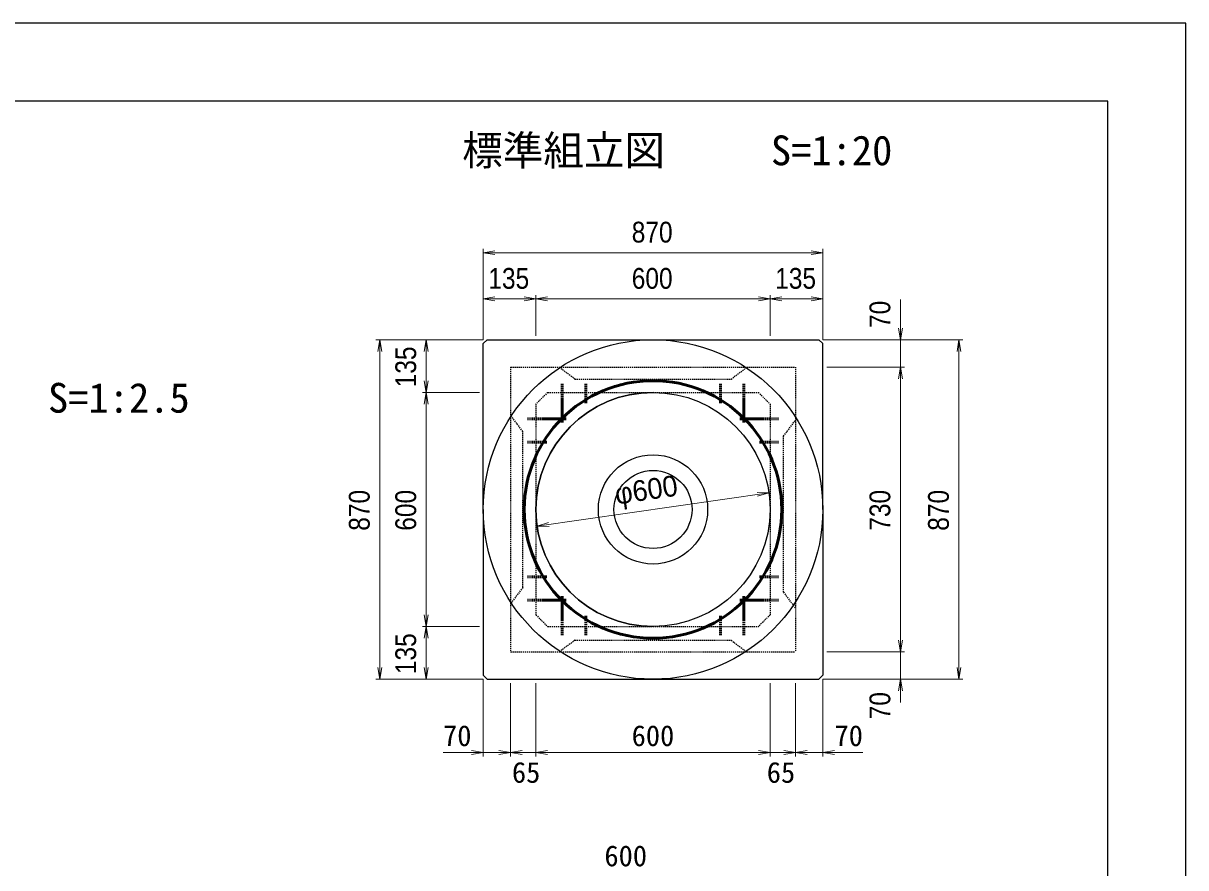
# Model space of a CAD drawing. Units: millimetres, scale not verified. Extents: x -210 to 210, y -148 to 148.
# Drawn here: x 61.1 to 210, y 40.3 to 148.5 of the extents above; entities that cross this region are included whole.
import ezdxf
from ezdxf.enums import TextEntityAlignment as Align

# ---------------------------------------------------------------- set-up
doc = ezdxf.new("R2010")
doc.units = ezdxf.units.MM
doc.linetypes.add('USER2', pattern=[4.7625, 3.175, -1.5875])
doc.layers.add('0-0', color=7, linetype='Continuous')
for name, color, linetype, lineweight in [('0-1_0', 9, 'Continuous', 25), ('0-2_dims', 2, 'Continuous', 13), ('0-5_pen3実線', 7, 'Continuous', 25), ('0-6_pen4実線', 6, 'Continuous', 25), ('0-8_pen2破線', 3, 'USER2', 25), ('0-9_鉄筋', 7, 'Continuous', 13), ('0-A_鉄筋 1', 7, 'Continuous', 50), ('0-B_鉄筋 2', 7, 'USER2', 50)]:
    doc.layers.add(name, color=color, linetype=linetype, lineweight=lineweight)
doc.styles.add('ＭＳ ゴシック', font='')
doc.styles.add('ＭＳ Ｐゴシック', font='')
doc.styles.get('ＭＳ ゴシック').set_extended_font_data('MS Gothic')
doc.styles.get('ＭＳ Ｐゴシック').set_extended_font_data('MS PGothic')

# ---------------------------------------------------------------- blocks, each defined once
blk = doc.blocks.new('部分図 1')
at = {"layer": '0-1_0'}
blk.add_lwpolyline([(0, 0), (8400, 0), (8400, 5940), (0, 5940)], close=True, dxfattribs=at)
at = {"layer": '0-2_dims'}
for p, q in [((6600, 5129), (6600, 5362)), ((7470, 5129), (7470, 5362)), ((6600, 5352), (7470, 5352)), ((6600, 5129), (6600, 5243.58)), ((6735, 5139), (6735, 5243.58)), ((6735, 5139), (6735, 5243.57)), ((7335, 5139), (7335, 5243.57)), ((7335, 5139), (7335, 5243.57)), ((7470, 5129), (7470, 5243.57)), ((6735, 5233.58), (6600, 5233.58)), ((6735, 5233.57), (7335, 5233.57)), ((7335, 5233.57), (7470, 5233.57)), ((7669, 5129), (7669, 5231.73)), ((6600, 5129), (6325, 5129)), ((6335, 5129), (6335, 4259)), ((6600, 5129), (6444, 5129)), ((6454, 5129), (6454, 4994)), ((7470, 5129), (7679, 5129)), ((7470, 5129), (7829, 5129)), ((7669, 5129), (7669, 5059)), ((7819, 5129), (7819, 4259)), ((7480, 5059), (7679, 5059)), ((7480, 5059), (7679, 5059)), ((7669, 5059), (7669, 4999)), ((7669, 5059), (7669, 4329)), ((6590, 4994), (6444, 4994)), ((6590, 4994), (6444, 4994)), ((6454, 4994), (6454, 4394)), ((7331.91, 4736.95), (6738.09, 4651.05)), ((6590, 4394), (6444, 4394)), ((6590, 4394), (6444, 4394)), ((6454, 4394), (6454, 4259)), ((7669, 4329), (7669, 4389)), ((7480, 4329), (7679, 4329)), ((7480, 4329), (7679, 4329)), ((7669, 4329), (7669, 4259)), ((6600, 4259), (6325, 4259)), ((6600, 4259), (6444, 4259)), ((7470, 4259), (7829, 4259)), ((7470, 4259), (7679, 4259)), ((7669, 4259), (7669, 4199))]:
    blk.add_line(p, q, dxfattribs=at)
at = {"layer": '0-2_dims', "lineweight": 18}
for p, q in [((6600, 4259), (6600, 4061)), ((6670, 4249), (6670, 4061)), ((6670, 4249), (6670, 4061)), ((6735, 4249), (6735, 4061)), ((6735, 4249), (6735, 4061)), ((7335, 4249), (7335, 4061)), ((7335, 4249), (7335, 4061)), ((7400, 4249), (7400, 4061)), ((7400, 4249), (7400, 4061)), ((7470, 4259), (7470, 4061)), ((6600, 4071), (6497, 4071)), ((6600, 4071), (6670, 4071)), ((6670, 4071), (6610, 4071)), ((6670, 4071), (6730, 4071)), ((6670, 4071), (6735, 4071)), ((6735, 4071), (6795, 4071)), ((6735, 4071), (7335, 4071)), ((7335, 4071), (7275, 4071)), ((7335, 4071), (7400, 4071)), ((7400, 4071), (7340, 4071)), ((7400, 4071), (7460, 4071)), ((7400, 4071), (7470, 4071)), ((7470, 4071), (7573, 4071))]:
    blk.add_line(p, q, dxfattribs=at)
at = {"layer": '0-2_dims'}
for points in [[(6630, 5357), (6600, 5352), (6630, 5347)], [(7440, 5347), (7470, 5352), (7440, 5357)], [(6630, 5238.58), (6600, 5233.58), (6630, 5228.58)], [(6705, 5228.58), (6735, 5233.58), (6705, 5238.58)], [(6765, 5238.57), (6735, 5233.57), (6765, 5228.57)], [(7305, 5228.57), (7335, 5233.57), (7305, 5238.57)], [(7365, 5238.57), (7335, 5233.57), (7365, 5228.57)], [(7440, 5228.57), (7470, 5233.57), (7440, 5238.57)], [(7664, 5159), (7669, 5129), (7674, 5159)], [(6340, 5099), (6335, 5129), (6330, 5099)], [(6459, 5099), (6454, 5129), (6449, 5099)], [(7824, 5099), (7819, 5129), (7814, 5099)], [(7674, 5029), (7669, 5059), (7664, 5029)], [(7674, 5029), (7669, 5059), (7664, 5029)], [(6449, 5024), (6454, 4994), (6459, 5024)], [(6459, 4964), (6454, 4994), (6449, 4964)], [(7302.93, 4727.71), (7331.91, 4736.95), (7301.5, 4737.61)], [(6767.07, 4660.29), (6738.09, 4651.05), (6768.5, 4650.39)], [(6449, 4424), (6454, 4394), (6459, 4424)], [(6459, 4364), (6454, 4394), (6449, 4364)], [(7664, 4359), (7669, 4329), (7674, 4359)], [(7664, 4359), (7669, 4329), (7674, 4359)], [(6330, 4289), (6335, 4259), (6340, 4289)], [(6449, 4289), (6454, 4259), (6459, 4289)], [(7814, 4289), (7819, 4259), (7824, 4289)], [(7674, 4229), (7669, 4259), (7664, 4229)]]:
    blk.add_lwpolyline(points, dxfattribs=at)
at = {"layer": '0-2_dims', "lineweight": 18}
for points in [[(6570, 4066), (6600, 4071), (6570, 4076)], [(6640, 4066), (6670, 4071), (6640, 4076)], [(6700, 4076), (6670, 4071), (6700, 4066)], [(6765, 4076), (6735, 4071), (6765, 4066)], [(6765, 4076), (6735, 4071), (6765, 4066)], [(7305, 4066), (7335, 4071), (7305, 4076)], [(7305, 4066), (7335, 4071), (7305, 4076)], [(7370, 4066), (7400, 4071), (7370, 4076)], [(7430, 4076), (7400, 4071), (7430, 4066)], [(7500, 4076), (7470, 4071), (7500, 4066)]]:
    blk.add_lwpolyline(points, dxfattribs=at)
at = {"layer": '0-5_pen3実線'}
for p, q in [((6600, 5119), (6610, 5129)), ((6610, 5129), (7460, 5129)), ((7470, 5119), (7460, 5129)), ((6600, 4694), (6600, 5119)), ((7470, 4694), (7470, 5119)), ((6600, 4694), (6600, 4269)), ((7470, 4694), (7470, 4269)), ((6600, 4269), (6610, 4259)), ((6600, 4269), (6610, 4259)), ((7470, 4269), (7460, 4259)), ((7470, 4269), (7460, 4259)), ((6610, 4259), (7460, 4259))]:
    blk.add_line(p, q, dxfattribs=at)
for radius in [435, 300, 140, 100]:
    blk.add_circle((7035, 4694), radius, dxfattribs=at)
blk.add_arc((7035, 4694), 300, 90, 270, dxfattribs=at)
at = {"layer": '0-6_pen4実線'}
blk.add_lwpolyline([(200, 200), (8200, 200), (8200, 5740), (200, 5740)], close=True, dxfattribs=at)
at = {"layer": '0-8_pen2破線'}
for p, q in [((6670, 5059), (7400, 5059)), ((6670, 5059), (6670, 4329)), ((6835, 5028), (6795, 5058)), ((7400, 5059), (7400, 4329)), ((6765, 4994), (6735, 4964)), ((6765, 4994), (7305, 4994)), ((7305, 4994), (7335, 4964)), ((6735, 4964), (6735, 4424)), ((7335, 4964), (7335, 4424)), ((7369.4, 4881.7), (7399.4, 4921.7)), ((7369.4, 4481.7), (7369.4, 4881.7)), ((6701.2, 4494), (6671.2, 4454)), ((7369.4, 4481.7), (7399.4, 4441.7)), ((6735, 4424), (6765, 4394)), ((7335, 4424), (7305, 4394)), ((6765, 4394), (7305, 4394)), ((6835, 4359), (6795, 4329)), ((6835, 4359), (7235, 4359)), ((7235, 4359), (7275, 4329)), ((6670, 4329), (7400, 4329))]:
    blk.add_line(p, q, dxfattribs=at)
for points in [[(6835, 5028), (7235, 5028), (7275, 5058)], [(6701.2, 4494), (6701.2, 4894), (6671.2, 4934)]]:
    blk.add_lwpolyline(points, dxfattribs=at)
at = {"layer": '0-A_鉄筋 1'}
for p, q in [((6802.5, 4916.5), (6802.5, 4976.5)), ((6862.5, 4966.5), (6862.5, 4976.5)), ((7207.5, 4966.5), (7207.5, 4976.5)), ((7267.5, 4916.5), (7267.5, 4976.5)), ((6752.5, 4926.5), (6812.5, 4926.5)), ((7317.5, 4926.5), (7257.5, 4926.5)), ((6752.5, 4866.5), (6762.5, 4866.5)), ((7317.5, 4866.5), (7307.5, 4866.5)), ((6752.5, 4521.5), (6762.5, 4521.5)), ((7317.5, 4521.5), (7307.5, 4521.5)), ((6802.5, 4471.5), (6802.5, 4411.5)), ((7267.5, 4471.5), (7267.5, 4411.5)), ((6752.5, 4461.5), (6812.5, 4461.5)), ((7317.5, 4461.5), (7257.5, 4461.5)), ((6862.5, 4421.5), (6862.5, 4411.5)), ((7207.5, 4421.5), (7207.5, 4411.5))]:
    blk.add_line(p, q, dxfattribs=at)
blk.add_circle((7035, 4694), 330, dxfattribs=at)
at = {"layer": '0-B_鉄筋 2'}
for p, q in [((6802.5, 4976.5), (6802.5, 5016.5)), ((6862.5, 4976.5), (6862.5, 5016.5)), ((7207.5, 4976.5), (7207.5, 5016.5)), ((7267.5, 4976.5), (7267.5, 5016.5)), ((6752.5, 4926.5), (6712.5, 4926.5)), ((7317.5, 4926.5), (7357.5, 4926.5)), ((6752.5, 4866.5), (6712.5, 4866.5)), ((7317.5, 4866.5), (7357.5, 4866.5)), ((6752.5, 4521.5), (6712.5, 4521.5)), ((7317.5, 4521.5), (7357.5, 4521.5)), ((6752.5, 4461.5), (6712.5, 4461.5)), ((7317.5, 4461.5), (7357.5, 4461.5)), ((6802.5, 4411.5), (6802.5, 4371.5)), ((6862.5, 4411.5), (6862.5, 4371.5)), ((7207.5, 4411.5), (7207.5, 4371.5)), ((7267.5, 4411.5), (7267.5, 4371.5))]:
    blk.add_line(p, q, dxfattribs=at)
at = {"layer": '0-2_dims', "color": 7, "style": 'ＭＳ Ｐゴシック', "width": 0.9}
for s, p in [('870', (6980.45, 5362)), ('135', (6612.95, 5243.58)), ('600', (6980.45, 5243.57)), ('135', (7347.95, 5243.57))]:
    blk.add_text(s, height=53.32, dxfattribs=at).set_placement(p, align=Align.BOTTOM_LEFT)
for s, p in [('70', (7659, 5159)), ('135', (6444, 5006.95)), ('870', (6325, 4639.45)), ('600', (6444, 4639.45)), ('730', (7659, 4639.45)), ('870', (7809, 4639.45)), ('135', (6444, 4271.95)), ('70', (7659, 4156.27))]:
    blk.add_text(s, height=53.32, rotation=90, dxfattribs=at).set_placement(p, align=Align.BOTTOM_LEFT)
at = {"layer": '0-2_dims', "color": 7, "style": 'ＭＳ Ｐゴシック'}
blk.add_text('φ600', height=53.32, rotation=8.232, dxfattribs=at).set_placement((6943.6, 4690.88), align=Align.BOTTOM_LEFT)
at = {"layer": '0-2_dims', "color": 7, "style": 'ＭＳ ゴシック'}
for s, p in [('70', (6497, 4071.5)), ('600', (6980.25, 4071.5)), ('70', (7500, 4071.5)), ('65', (6673.5, 3977.5)), ('65', (7326.5, 3977.5))]:
    blk.add_text(s, height=53.52, dxfattribs=at).set_placement(p, align=Align.BOTTOM_LEFT)
at = {"layer": '0-5_pen3実線', "style": 'ＭＳ ゴシック'}
for s, height, p in [('\u3000標準組立図\u3000', 76.23, (6442, 5553.29)), ('S=1:20', 76.24, (7337.06, 5553.28)), ('S=1:2.5', 76.23, (5484.84, 4919.16))]:
    blk.add_text(s, height=height, dxfattribs=at).set_placement(p, align=Align.BOTTOM_LEFT)
at = {"layer": '0-9_鉄筋', "style": 'ＭＳ ゴシック'}
blk.add_text('600', height=53.52, dxfattribs=at).set_placement((6910.45, 3763.5), align=Align.BOTTOM_LEFT)

msp = doc.modelspace()

# ---------------------------------------------------------------- block references
at = {"layer": '0-0', "xscale": 0.05, "yscale": 0.05}
msp.add_blockref('部分図 1', (-210, -148.5), dxfattribs=at)

doc.saveas('drawing.dxf')
